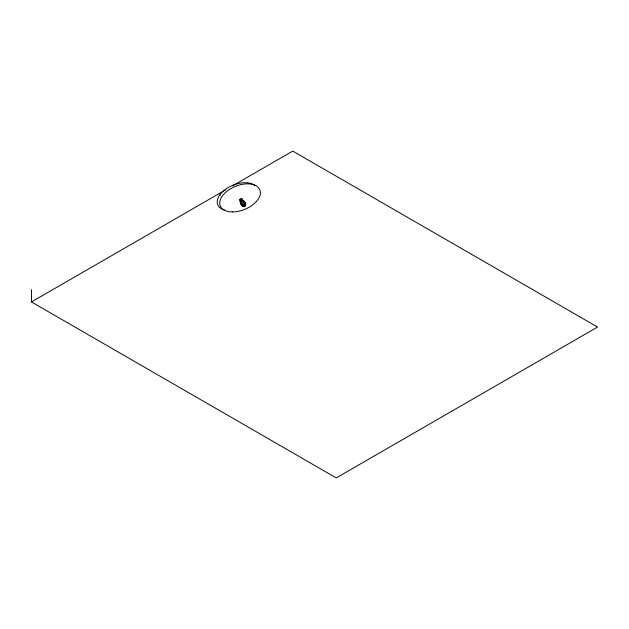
<?xml version="1.0" encoding="UTF-8"?>
<svg xmlns="http://www.w3.org/2000/svg" width="629" height="629" viewBox="0 0 629 629"><rect width="100%" height="100%" fill="white"/><g stroke="black" fill="none" stroke-linecap="round" stroke-linejoin="round"><path stroke-width="0.94" d="M241.835 199.715L241.316 200.014A5.755 3.31 37.8 0 0 242.456 204.166L242.7 204.449A1.966 1.132 37.8 0 0 245.436 205.211L245.609 204.59A4.615 2.658 37.8 0 0 242.511 200.077L241.819 199.613L240.412 200.958A5.897 3.389 37.8 0 0 241.575 205.211L241.827 205.502A1.966 1.132 37.8 0 0 244.65 206.226L244.823 205.612A4.615 2.658 37.8 0 0 241.717 201.099L241.033 200.635M241.819 199.613L241.206 199.936A5.897 3.389 37.8 0 0 242.362 204.197L242.613 204.488A2.107 1.211 37.8 0 0 245.546 205.298L245.735 204.653A4.765 2.736 37.8 0 0 242.535 199.998M244.862 206.123L244.76 206.312A2.107 1.211 37.8 0 1 241.827 205.502L241.662 205.188A5.755 3.31 37.8 0 1 240.53 201.036L241.52 199.676M240.506 200.8L241.426 199.558M241.638 200.958L242.424 199.943M241.827 205.502L242.7 204.449M244.728 206.076L245.514 205.054M245.632 205.125L244.846 206.147L244.948 205.667A4.765 2.736 37.8 0 0 241.748 201.021M31.45 289.639L31.45 301.944L225.732 189.777M232.518 185.862L292.752 151.086L597.55 327.056L336.248 477.914L31.45 301.944M219.78 194.927L220.087 195.69M224.718 210.133A21.378 12.415 -22.1 0 1 224.238 190.273A21.378 12.415 -22.1 0 1 255.028 185.586M239.61 199.991A1.47 0.849 -22.1 0 1 240.349 199.047M240.695 198.874A1.47 0.849 -22.1 0 1 242.244 198.929M241.835 200.682A1.47 0.849 -22.1 0 1 239.791 200.549A1.47 0.849 -22.1 0 1 241.457 199.118A1.47 0.849 -22.1 0 1 242.362 200.234M232.447 211.926A21.378 12.415 -22.1 0 0 260.209 190.925A21.378 12.415 -22.1 0 0 227.509 190.815A21.378 12.415 -22.1 0 0 232.447 211.926"/></g></svg>
